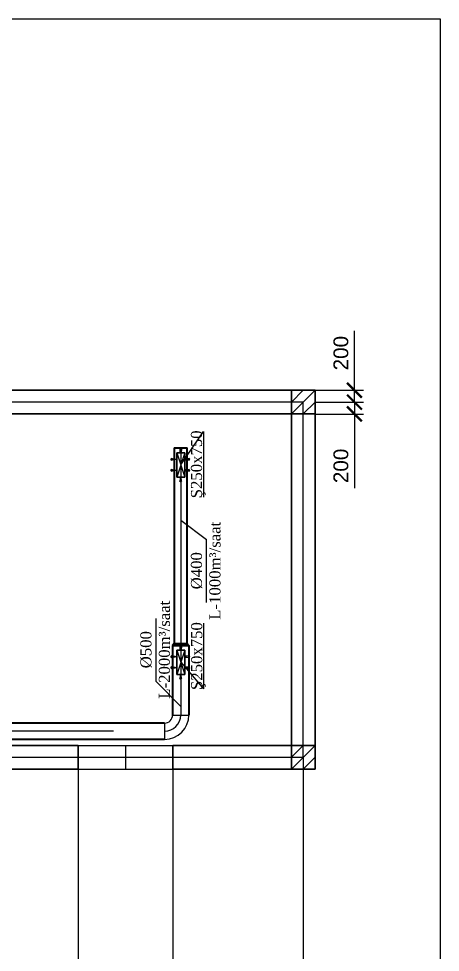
# Model space of a CAD drawing. Header units: inches. Extents: x 23 to 100097, y 11 to 104145.
# Drawn here: x 43535 to 50655, y 56245 to 72018 of the extents above; entities that cross this region are included whole.
import ezdxf

# ---------------------------------------------------------------- set-up
doc = ezdxf.new("R2010")
doc.units = ezdxf.units.IN
doc.header["$MEASUREMENT"] = 0
doc.layers.add('nad', color=1, linetype='Continuous', lineweight=9)
doc.layers.add('стены', color=42, linetype='Continuous', lineweight=40)
doc.layers.add('TEKST', color=7, linetype='Continuous')
doc.styles.add('ilqar text 001', font='', dxfattribs={"height": 300})
doc.styles.get("Standard").update_dxf_attribs({"font": 'arial.ttf'})
doc.styles.get('ilqar text 001').set_extended_font_data('A3 Times AzLat')
doc.dimstyles.new('ISO-25', dxfattribs={"dimtxt": 250, "dimasz": 250, "dimexe": 150, "dimexo": 0.625, "dimgap": 100, "dimtad": 1, "dimdec": 0, "dimtxsty": 'Standard', "dimblk": 'ARCHTICK', "dimcen": 2.5, "dimadec": 0, "dimazin": 0, "dimtfac": 1, "dimtdec": 0, "dimtmove": 0, "dimatfit": 3, "dimfxl": 1, "dimarcsym": 0})

# ---------------------------------------------------------------- blocks, each defined once
blk = doc.blocks.new('_ArchTick')
at = {"layer": 'nad', "color": 0, "const_width": 0.15}
blk.add_lwpolyline([(-0.5, -0.5), (0.5, 0.5)], dxfattribs=at)
blk = doc.blocks.new('*D84')
at = {"color": 0, "lineweight": -2, "transparency": 16777216}
for p, q in [((44540, 59339), (44540, 55363)), ((46140, 59339), (46140, 55363)), ((44540, 55513), (46140, 55513))]:
    blk.add_line(p, q, dxfattribs=at)
at = {"layer": 'Defpoints', "color": 0, "transparency": 16777216}
for p in [(44540, 59339), (46140, 59339), (46140, 55513)]:
    blk.add_point(p, dxfattribs=at)
at = {"color": 0, "lineweight": -2, "transparency": 16777216, "xscale": 250, "yscale": 250, "zscale": 250, "rotation": 180}
blk.add_blockref('_ArchTick', (44540, 55513), dxfattribs=at)
at = {"color": 0, "lineweight": -2, "transparency": 16777216, "xscale": 250, "yscale": 250, "zscale": 250}
blk.add_blockref('_ArchTick', (46140, 55513), dxfattribs=at)
at = {"color": 0, "transparency": 16777216, "insert": (45340, 55741), "char_height": 250, "attachment_point": 5}
blk.add_mtext('1600', dxfattribs=at)
blk = doc.blocks.new('*D85')
at = {"color": 0, "lineweight": -2, "transparency": 16777216}
for p, q in [((48340, 59539), (48340, 55363)), ((46140, 59339), (46140, 55363)), ((46140, 55513), (48340, 55513))]:
    blk.add_line(p, q, dxfattribs=at)
at = {"layer": 'Defpoints', "color": 0, "transparency": 16777216}
for p in [(48340, 59539), (46140, 59339), (48340, 55513)]:
    blk.add_point(p, dxfattribs=at)
at = {"color": 0, "lineweight": -2, "transparency": 16777216, "xscale": 250, "yscale": 250, "zscale": 250, "rotation": 180}
blk.add_blockref('_ArchTick', (46140, 55513), dxfattribs=at)
at = {"color": 0, "lineweight": -2, "transparency": 16777216, "xscale": 250, "yscale": 250, "zscale": 250}
blk.add_blockref('_ArchTick', (48340, 55513), dxfattribs=at)
at = {"color": 0, "transparency": 16777216, "insert": (47240, 55741), "char_height": 250, "attachment_point": 5}
blk.add_mtext('2200', dxfattribs=at)
blk = doc.blocks.new('*D89')
at = {"color": 0, "lineweight": -2, "transparency": 16777216}
for p, q in [((44540, 59339), (44540, 55363)), ((42340, 58039), (42340, 55363)), ((42340, 55513), (44540, 55513))]:
    blk.add_line(p, q, dxfattribs=at)
at = {"layer": 'Defpoints', "color": 0, "transparency": 16777216}
for p in [(44540, 59339), (42340, 58039), (44540, 55513)]:
    blk.add_point(p, dxfattribs=at)
at = {"color": 0, "lineweight": -2, "transparency": 16777216, "xscale": 250, "yscale": 250, "zscale": 250, "rotation": 180}
blk.add_blockref('_ArchTick', (42340, 55513), dxfattribs=at)
at = {"color": 0, "lineweight": -2, "transparency": 16777216, "xscale": 250, "yscale": 250, "zscale": 250}
blk.add_blockref('_ArchTick', (44540, 55513), dxfattribs=at)
at = {"color": 0, "transparency": 16777216, "insert": (43440, 55741), "char_height": 250, "attachment_point": 5}
blk.add_mtext('2200', dxfattribs=at)
blk = doc.blocks.new('*D99')
at = {"color": 0, "lineweight": -2, "transparency": 16777216}
for p, q in [((49205, 65739), (49205, 66745)), ((48540, 65739), (49355, 65739)), ((49205, 65539), (49205, 65739)), ((48540, 65539), (49355, 65539))]:
    blk.add_line(p, q, dxfattribs=at)
at = {"layer": 'Defpoints', "color": 0, "transparency": 16777216}
for p in [(48540, 65739), (49205, 65739), (48540, 65539)]:
    blk.add_point(p, dxfattribs=at)
at = {"color": 0, "lineweight": -2, "transparency": 16777216, "xscale": 250, "yscale": 250, "zscale": 250}
for p, rotation in [((49205, 65739), 90), ((49205, 65539), 270)]:
    blk.add_blockref('_ArchTick', p, dxfattribs=dict(at, rotation=rotation))
at = {"color": 0, "transparency": 16777216, "insert": (48977, 66367), "char_height": 250, "attachment_point": 5, "rotation": 90}
blk.add_mtext('200', dxfattribs=at)
blk = doc.blocks.new('*D100')
at = {"color": 0, "lineweight": -2, "transparency": 16777216}
for p, q in [((49205, 65539), (49205, 65789)), ((48540, 65539), (49355, 65539)), ((49205, 65539), (49205, 65339)), ((48540, 65339), (49355, 65339)), ((49205, 65339), (49205, 64084))]:
    blk.add_line(p, q, dxfattribs=at)
at = {"layer": 'Defpoints', "color": 0, "transparency": 16777216}
for p in [(48540, 65539), (48540, 65339), (49205, 65339)]:
    blk.add_point(p, dxfattribs=at)
at = {"color": 0, "lineweight": -2, "transparency": 16777216, "xscale": 250, "yscale": 250, "zscale": 250}
for p, rotation in [((49205, 65539), 270), ((49205, 65339), 90)]:
    blk.add_blockref('_ArchTick', p, dxfattribs=dict(at, rotation=rotation))
at = {"color": 0, "transparency": 16777216, "insert": (48977, 64462), "char_height": 250, "attachment_point": 5, "rotation": 90}
blk.add_mtext('200', dxfattribs=at)
blk = doc.blocks.new('ADADADAD')
at = {"color": 5, "lineweight": -2}
for p, q in [((749438, -18128, 0), (749404, -18159, 0)), ((749404, -18159, 0), (749419, -18159, 0)), ((749419, -18159, 0), (749422, -18257, 0)), ((749422, -18257, 0), (749454, -18257, 0)), ((749473, -18159, 0), (749438, -18128, 0)), ((749454, -18257, 0), (749458, -18159, 0)), ((749458, -18159, 0), (749473, -18159, 0)), ((749186, -18449, 0), (749155, -18483, 0)), ((749155, -18483, 0), (749186, -18517, 0)), ((749186, -18464, 0), (749186, -18449, 0)), ((749283, -18467, 0), (749186, -18464, 0)), ((749186, -18502, 0), (749283, -18499, 0)), ((749186, -18517, 0), (749186, -18502, 0)), ((749283, -18499, 0), (749283, -18467, 0)), ((749612, -18467, 0), (749709, -18464, 0)), ((749612, -18499, 0), (749612, -18467, 0)), ((749709, -18502, 0), (749612, -18499, 0)), ((749709, -18464, 0), (749709, -18449, 0)), ((749709, -18449, 0), (749740, -18483, 0)), ((749740, -18483, 0), (749709, -18517, 0)), ((749709, -18517, 0), (749709, -18502, 0)), ((749186, -18788, 0), (749155, -18823, 0)), ((749155, -18823, 0), (749186, -18857, 0)), ((749186, -18803, 0), (749186, -18788, 0)), ((749283, -18807, 0), (749186, -18803, 0)), ((749186, -18842, 0), (749283, -18839, 0)), ((749186, -18857, 0), (749186, -18842, 0)), ((749283, -18839, 0), (749283, -18807, 0)), ((749612, -18807, 0), (749709, -18803, 0)), ((749612, -18839, 0), (749612, -18807, 0)), ((749709, -18842, 0), (749612, -18839, 0)), ((749709, -18803, 0), (749709, -18788, 0)), ((749709, -18788, 0), (749740, -18823, 0)), ((749740, -18823, 0), (749709, -18857, 0)), ((749709, -18857, 0), (749709, -18842, 0)), ((749404, -19137, 0), (749419, -19137, 0)), ((749438, -19168, 0), (749404, -19137, 0)), ((749419, -19137, 0), (749422, -19039, 0)), ((749422, -19039, 0), (749454, -19039, 0)), ((749473, -19137, 0), (749438, -19168, 0)), ((749454, -19039, 0), (749458, -19137, 0)), ((749458, -19137, 0), (749473, -19137, 0))]:
    blk.add_line(p, q, dxfattribs=at)
at = {"layer": 'стены', "color": 5, "lineweight": 30}
for p, q in [((749563, -18275, 0), (749313, -18275, 0)), ((749313, -18275, 0), (749313, -19025, 0)), ((749563, -19025, 0), (749563, -18275, 0)), ((749313, -19025, 0), (749563, -19025, 0))]:
    blk.add_line(p, q, dxfattribs=at)
at = {"layer": 'стены', "color": 5, "lineweight": -2}
for p, q in [((749563, -19025, 0), (749313, -18275, 0)), ((749313, -19025, 0), (749563, -18275, 0))]:
    blk.add_line(p, q, dxfattribs=at)

msp = doc.modelspace()

# ---------------------------------------------------------------- linework, layer by layer
at = {"lineweight": 30}
for p, q in [((48339.5, 65739.5), (41639.5, 65739.5)), ((48539.5, 65739.5), (48139.5, 65339.5)), ((48139.5, 65539.5), (48339.5, 65739.5)), ((48139.5, 59539.5), (48139.5, 65539.5)), ((48339.5, 65339.5), (48539.5, 65539.5)), ((48539.5, 59539.5), (48539.5, 65539.5)), ((48339.5, 65339.5), (41639.5, 65339.5)), ((42139.5, 59739.5), (44539.5, 59739.5)), ((44539.5, 59739.5), (44539.5, 59339.5)), ((46139.5, 59739.5), (48339.5, 59739.5)), ((46139.5, 59739.5), (46139.5, 59339.5)), ((48539.5, 59739.5), (48139.5, 59339.5)), ((48139.5, 59539.5), (48339.5, 59739.5)), ((48339.5, 59339.5), (48539.5, 59539.5)), ((42139.5, 59339.5), (44539.5, 59339.5)), ((46139.5, 59339.5), (48339.5, 59339.5))]:
    msp.add_line(p, q, dxfattribs=at)
for p, q in [((48339.5, 65539.5), (41639.5, 65539.5)), ((48339.5, 59539.5), (48339.5, 65539.5)), ((44539.5, 59739.5), (46139.5, 59739.5)), ((45339.5, 59739.5), (45339.5, 59339.5)), ((42139.5, 59539.5), (44539.5, 59539.5)), ((44539.5, 59539.5), (44539.5, 59539.5)), ((44539.5, 59539.5), (46139.5, 59539.5)), ((46139.5, 59539.5), (48339.5, 59539.5)), ((44539.5, 59339.5), (46139.5, 59339.5))]:
    msp.add_line(p, q)
at = {"color": 1}
for p, q in [((46271.7, 64479.1), (46653, 65044.5, 0.6)), ((46653, 65044.5, 0.6), (46653, 63935.2, 0.6)), ((46656.3, 61805.4, 0.6), (46656.3, 60696.1, 0.6)), ((46271.7, 61145.6), (46656.3, 60696.1, 0.6))]:
    msp.add_line(p, q, dxfattribs=at)
at = {"color": 5, "lineweight": 0, "ltscale": 30}
for p, q in [((46271.7, 64767.7), (46271.7, 60254)), ((45135.8, 59979.3), (33087.2, 59979.3))]:
    msp.add_line(p, q, dxfattribs=at)
at = {"color": 5}
for p, q in [((46271.7, 63545), (46708.1, 63217, 0)), ((46708.1, 62156.6, 0), (46708.1, 63217, 0)), ((45854.1, 60822.6, 0), (45854.1, 61883.1, 0)), ((46271.7, 60400.3), (45854.1, 60822.6, 0))]:
    msp.add_line(p, q, dxfattribs=at)
at = {"color": 3, "ltscale": 500}
for p, q in [((46134.3, 60254, 0), (46409, 60254, 0)), ((45997, 60116.7, 0), (45997, 59842, 0))]:
    msp.add_line(p, q, dxfattribs=at)
at = {"color": 4}
msp.add_lwpolyline([(29330.7, 72017.7), (50655, 72017.7), (50655, 48273.3), (29330.7, 48273.3)], close=True, dxfattribs=at)
at = {"lineweight": 30}
for points in [[(48139.5, 65339.5), (48539.5, 65339.5), (48539.5, 65739.5), (48139.5, 65739.5)], [(48139.5, 59339.5), (48539.5, 59339.5), (48539.5, 59739.5), (48139.5, 59739.5)]]:
    msp.add_lwpolyline(points, close=True, dxfattribs=at)
at = {"color": 3, "ltscale": 500}
for radius in [137.4, 412.1, 274.7]:
    msp.add_arc((45997, 60254, 0), radius, 270, 0, dxfattribs=at)
at = {"layer": 'TEKST', "color": 5, "lineweight": 35, "ltscale": 0.95}
for p, q in [((46161.8, 64767.7, 0), (46161.8, 61461.1, 0)), ((46161.8, 64767.7, 0), (46381.6, 64767.7, 0)), ((46381.6, 61461.1, 0), (46381.6, 64767.7, 0)), ((46161.8, 61461.1, 0), (46134.3, 61427.3, 0)), ((46134.3, 61427.3, 0), (46134.3, 60254, 0)), ((46134.3, 61427.3, 0), (46409, 61427.3, 0)), ((46161.8, 61461.1, 0), (46381.6, 61461.1, 0)), ((46381.6, 61461.1, 0), (46409, 61427.3, 0)), ((46409, 61427.3, 0), (46409, 60254, 0)), ((45997, 60116.7, 0), (40415.2, 60116.7, 0)), ((45997, 59842, 0), (40415.2, 59842, 0))]:
    msp.add_line(p, q, dxfattribs=at)

# ---------------------------------------------------------------- block references
at = {"xscale": 0.5494108037603208, "yscale": 0.5494108037603208, "zscale": 0.5494108037603208, "rotation": 180}
for p in [(458021.1, 54232.4, 0), (458021.1, 50898.8, 0)]:
    msp.add_blockref('ADADADAD', p, dxfattribs=at)

# ---------------------------------------------------------------- texts
at = {"color": 1, "char_height": 187.1659, "width": 2663.475, "attachment_point": 8, "rotation": 89.99991, "style": 'ilqar text 001'}
for insert in [(46691.6, 64488.1, 0), (46694.9, 61249.1, 0)]:
    msp.add_mtext('{\\fTimes New Roman|b0|i0|c238|p18;Ş\\fTimes New Roman|b0|i0|c0|p18;25\\fTimes New Roman|b0|i0|c238|p18;0x\\fTimes New Roman|b0|i0|c0|p18;75\\fTimes New Roman|b0|i0|c238|p18;0}', dxfattribs=dict(at, insert=insert))
at = {"color": 5, "char_height": 187.1659, "width": 2663.475, "attachment_point": 8, "rotation": 89.99991, "style": 'ilqar text 001'}
for s, insert in [('{\\fTimes New Roman|b0|i0|c0|p18;%%C400\\P\\fTimes New Roman|b0|i0|c238|p18;L-\\fTimes New Roman|b0|i0|c0|p18;1000\\fTimes New Roman|b0|i0|c238|p18;m³/saat}', (46945.2, 62691.3, 0)), ('{\\fTimes New Roman|b0|i0|c0|p18;%%C500\\P\\fTimes New Roman|b0|i0|c238|p18;L-\\fTimes New Roman|b0|i0|c0|p18;2000\\fTimes New Roman|b0|i0|c238|p18;m³/saat}', (46091.3, 61357.3, 0))]:
    msp.add_mtext(s, dxfattribs=dict(at, insert=insert))

# ---------------------------------------------------------------- dimensions: what is measured, and where the dimension line sits
for base, p2, picture, middle in [((49204.5, 65739.5), (48539.5, 65739.5), '*D99', (48976.9, 66367.4)), ((49204.5, 65339.5), (48539.5, 65339.5), '*D100', (48976.9, 64461.6))]:
    dim = msp.add_linear_dim(base=base, p1=(48539.5, 65539.5), p2=p2, angle=90, dimstyle='ISO-25')
    dim.commit()
    dim.dimension.update_dxf_attribs({"geometry": picture, "text_midpoint": middle})
for base, p1, p2, picture, middle in [((48339.5, 55513.4), (46139.5, 59339.5), (48339.5, 59539.5), '*D85', (47239.5, 55741.1)), ((44539.5, 55513.4), (42339.5, 58039.5), (44539.5, 59339.5), '*D89', (43439.5, 55741.1)), ((46139.5, 55513.4), (44539.5, 59339.5), (46139.5, 59339.5), '*D84', (45339.5, 55741.1))]:
    dim = msp.add_linear_dim(base=base, p1=p1, p2=p2, dimstyle='ISO-25', override={"dimtmove": 1})
    dim.commit()
    dim.dimension.update_dxf_attribs({"geometry": picture, "text_midpoint": middle})

doc.saveas('drawing.dxf')
